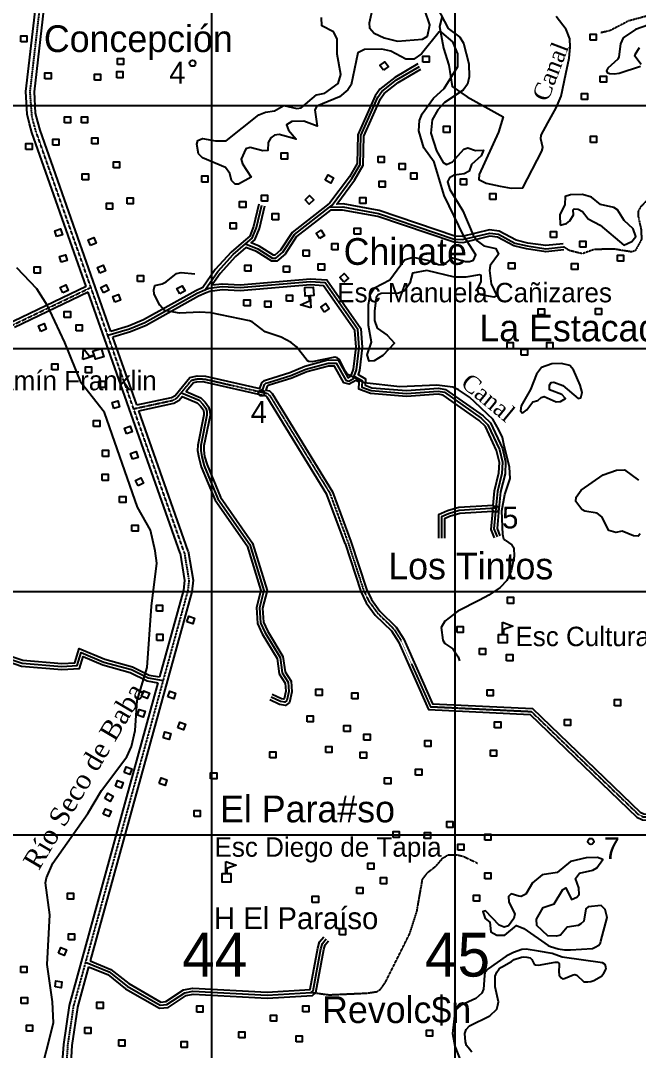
# Model space of a CAD drawing. Extents: x 638173 to 667318, y 9795622 to 9816401.
# Drawn here: x 643213 to 645754, y 9809113 to 9813349 of the extents above; entities that cross this region are included whole.
import ezdxf

# ---------------------------------------------------------------- set-up
doc = ezdxf.new("R2010")
doc.units = 0
doc.header["$MEASUREMENT"] = 0
doc.linetypes.add('DASHED', pattern=[0.75, 0.5, -0.25])
doc.linetypes.add('HIDDEN', pattern=[0.375, 0.25, -0.125])
for name, color, linetype in [('CAMINO2', 7, 'CONTINUOUS'), ('CAMINO4', 7, 'CONTINUOUS'), ('CAMINO5', 7, 'CONTINUOUS'), ('CAMINO6Y7', 7, 'CONTINUOUS'), ('CAUCECANALIZADO', 7, 'CONTINUOUS'), ('CUADRICULAUTM', 7, 'CONTINUOUS'), ('EDIFICACION', 7, 'CONTINUOUS'), ('NOMBRESPOBLADOS', 7, 'CONTINUOUS'), ('NOMBRESPROPIOS', 7, 'CONTINUOUS'), ('PANTANOINUNDACIO', 7, 'CONTINUOUS'), ('PARALELACAMINO', 7, 'CONTINUOUS'), ('PUNTOALTURA', 7, 'CONTINUOUS'), ('RIOINTERMITENTE', 7, 'CONTINUOUS'), ('TEXTOAZUL', 7, 'CONTINUOUS'), ('VALORCUADRICULAR', 7, 'CONTINUOUS')]:
    doc.layers.add(name, color=color, linetype=linetype)
doc.styles.add('cotas', font='SWITZN.TTF')
doc.styles.add('escuelas', font='SWZCONLN.TTF')
doc.styles.add('poblados', font='SWZCONDN.TTF')
doc.styles.add('rios', font='TIMESI_0.TTF')

# ---------------------------------------------------------------- blocks, each defined once
blk = doc.blocks.new('COTA')
at = {"layer": 'PUNTOALTURA', "color": 1, "linetype": 'Continuous'}
blk.add_circle((0, 0), 12.5, dxfattribs=at)
blk = doc.blocks.new('CASA')
at = {"layer": 'EDIFICACION', "color": 4, "linetype": 'Continuous'}
blk.add_lwpolyline([(-12.57, -13.81), (-12.57, 11.18), (12.43, 11.18), (12.43, -13.82), (-12.57, -13.81)], close=True, dxfattribs=at)
blk = doc.blocks.new('ESCUEL')
at = {"layer": 'EDIFICACION', "color": 6, "linetype": 'Continuous'}
blk.add_lwpolyline([(-0.55, 67.48), (41.45, 51.74), (3.45, 37.48), (3.45, 17.27), (18.98, 17.27), (18.98, -17.74), (-16.02, -17.73), (-16.02, 17.27), (-0.55, 17.27), (-0.55, 67.48)], close=True, dxfattribs=at)

msp = doc.modelspace()

# ---------------------------------------------------------------- linework, layer by layer
at = {"layer": 'CAMINO2', "color": 2, "linetype": 'DASHED'}
for points in [[(643252.39, 9813055.73), (643302.7, 9813490.47), (643318.32, 9813586), (643448.59, 9814059.36), (643548.15, 9814320.64), (643602.5, 9814414.58), (643853.23, 9814793.03), (644014.45, 9815078), (644065.07, 9815167.48), (644177.5, 9815366.22)], [(643885.94, 9811162.13), (643572.22, 9812053.24), (643276.45, 9812893.34), (643266.8, 9812927.96), (643260.11, 9812955.01)], [(643885.94, 9811162.13), (643905.43, 9811046.34), (643900.45, 9811003.03), (643798.83, 9810633.78), (643429.97, 9809293.4)], [(643429.97, 9809293.4), (643406.63, 9809134.66), (643403.36, 9809083.98), (643410.01, 9809019.16)]]:
    msp.add_lwpolyline(points, dxfattribs=at)
at = {"layer": 'CAMINO4', "color": 2, "linetype": 'DASHED'}
msp.add_line((643260.11, 9812955.01), (643252.39, 9813055.73), dxfattribs=at)
at = {"layer": 'CAMINO4', "color": 2, "linetype": 'HIDDEN'}
for points in [[(643182.8, 9812097.73), (643502.45, 9812251.42)], [(643678.21, 9811752.17), (643838.36, 9811786.68), (643856.58, 9811796.93), (643874.19, 9811818.28), (643916.63, 9811869.71), (643940.8, 9811875.32), (643971.65, 9811874.17), (644205.85, 9811820.15), (644229.8, 9811814.63), (644237.44, 9811806.91), (644484.4, 9811405.57), (644559.61, 9811201.86)], [(644559.61, 9811201.86), (644623.5, 9811005.52), (644644.99, 9810960.77), (644681.12, 9810911.62), (644748.34, 9810846.04), (644777.66, 9810798.83), (644898.56, 9810526.7), (645313.29, 9810506.8), (645754.26, 9810082.58), (645773.5, 9810073.51), (645823.75, 9810070.88), (645855.05, 9810057.69), (645860.69, 9810042.06), (645870.1, 9809911.8), (645882.78, 9809867.4), (645865.2, 9809821.52), (645836.8, 9809778.09), (645850.52, 9809763.5), (645887.51, 9809750.17), (645916.55, 9809726)]]:
    msp.add_lwpolyline(points, dxfattribs=at)
at = {"layer": 'CAMINO5', "color": 7, "linetype": 'Continuous'}
for points in [[(644482.97, 9812580.99), (644494.24, 9812589.74), (644575.48, 9812699.81), (644609.45, 9812757.47), (644611.99, 9812875.84), (644681.68, 9813033.71), (644698.99, 9813057.45), (644758.83, 9813104.53), (644853.14, 9813159.92)], [(644137.6, 9812430.11), (644165.77, 9812454.51), (644183.36, 9812497.57), (644205.61, 9812590.17)], [(644137.6, 9812430.11), (644188.63, 9812409.99), (644249.72, 9812371.73), (644262.83, 9812371.33), (644291.45, 9812396.57), (644338.85, 9812469.15), (644482.97, 9812580.99)], [(644482.97, 9812580.99), (644538.49, 9812582.1), (644685.2, 9812554.93), (644996.79, 9812449.2), (645030.79, 9812447.75), (645142.47, 9812474.98), (645177.75, 9812470.54), (645245.97, 9812433.73), (645296.31, 9812421.66), (645372.79, 9812410.57), (645445.93, 9812418.65)], [(643971.44, 9812240.38), (644023.6, 9812316.93), (644087.81, 9812386.98), (644137.6, 9812430.11)], [(644585.32, 9811886.8), (644594.45, 9811912.01), (644605.26, 9812004.77), (644600.42, 9812078.35), (644465.97, 9812270.13), (644405.82, 9812273.94), (644116.32, 9812249.93), (644041.84, 9812254.16), (643987.83, 9812247.33), (643971.44, 9812240.38)], [(643971.44, 9812240.38), (643938.86, 9812226.57), (643723.53, 9812106.12), (643660.84, 9812079.71), (643572.22, 9812053.24)], [(644205.85, 9811820.15), (644216.09, 9811851.95), (644222.11, 9811857.04), (644231.96, 9811860.75), (644324.27, 9811889.08), (644385.56, 9811915.37), (644477.88, 9811940.2), (644511.05, 9811939.3), (644550.48, 9811869.33), (644562.89, 9811866.13), (644581.82, 9811877.15), (644585.32, 9811886.8)], [(644585.32, 9811886.8), (644618.01, 9811868.2), (644616.44, 9811841.14), (644655.26, 9811826.59), (644799.95, 9811814.59), (644930.49, 9811824.4), (644956.11, 9811820.14), (645107.33, 9811713.79), (645135.21, 9811686.56), (645182.48, 9811584.36), (645195.18, 9811532.56), (645192.81, 9811486.34), (645174.23, 9811411.91), (645167.79, 9811342.78)], [(643874.19, 9811818.28), (643946.91, 9811787.01), (643962.62, 9811771.53), (643974.8, 9811755.05), (643979.13, 9811740.27), (643979.6, 9811725.45), (643954.92, 9811601.25), (643953.77, 9811581.04), (643957.8, 9811553.73), (643968.15, 9811517.5), (644024.57, 9811382.18), (644155.99, 9811193.95), (644213.92, 9811004.44), (644195.29, 9810933.03), (644200.1, 9810871.88), (644217.17, 9810832.49), (644279.98, 9810729.14), (644288.59, 9810666.23), (644313.57, 9810627.19), (644316.34, 9810588.87), (644307.99, 9810551.5), (644299.24, 9810544.61), (644281.68, 9810547.35), (644242.93, 9810565.77)], [(645167.79, 9811342.78), (645017.12, 9811333.35), (644972.77, 9811320.36), (644943.67, 9811307.39), (644944.52, 9811219.65)], [(645167.79, 9811342.78), (645159.86, 9811257.74), (645172.26, 9811224.93)], [(642949.18, 9810761.43), (643161.46, 9810725.31), (643219.81, 9810705.34), (643383.17, 9810691.67), (643445.44, 9810695.6), (643462.37, 9810749.65), (643555.23, 9810710.37), (643668.61, 9810679.44), (643737.42, 9810644.73), (643798.83, 9810633.78)], [(643479.99, 9809475.15), (643577.79, 9809435.25), (643651.42, 9809376.91), (643786.55, 9809298.82), (643815.19, 9809301.34), (643888.58, 9809349.68), (643922.1, 9809356.63), (644226.97, 9809339.75), (644408.24, 9809351.17), (644408.51, 9809351.39), (644415.72, 9809357.35), (644448.01, 9809530.99), (644454.18, 9809552.86), (644469.55, 9809571.9)]]:
    msp.add_lwpolyline(points, dxfattribs=at)
at = {"layer": 'CAMINO6Y7', "color": 2, "linetype": 'HIDDEN'}
for points in [[(646124.07, 9813515.95), (646101.31, 9813507.1), (646061.16, 9813478.02), (645980.84, 9813395.71), (645942.49, 9813369.35), (645907.32, 9813364.81), (645831.95, 9813372.69), (645791.01, 9813368.05), (645713.88, 9813347.58), (645636.2, 9813306.99), (645599.58, 9813298.95)], [(646574.69, 9813237.43), (646497.11, 9813141.8), (646325.45, 9813014.42), (646179.66, 9812941.43), (646103.52, 9812928.56), (646041.83, 9812898.44), (645985.59, 9812832.02), (645979.76, 9812808.68), (645912.46, 9812698.73), (645872.65, 9812661.12), (645793.56, 9812614.39), (645762.03, 9812581.66), (645752.38, 9812563.2), (645752.72, 9812543.79), (645764.95, 9812488.46), (645766.39, 9812449.05), (645740.61, 9812401.8), (645724.25, 9812397.4), (645652.24, 9812409.04), (645571.78, 9812407.25), (645522.81, 9812389.68), (645467.98, 9812403.48), (645445.93, 9812418.65)], [(644408.51, 9809351.39), (644481.78, 9809341.45), (644639.69, 9809348.54), (644678.95, 9809354.69), (644693.83, 9809365.02), (644712.98, 9809392.06), (644814.37, 9809595.27), (644842.89, 9809684.77), (644866.06, 9809817.14), (644886.58, 9809843.87), (644920.7, 9809870.69), (644949.98, 9809904.38), (644970.75, 9809916.54), (645005.78, 9809917.82), (645034.87, 9809910.61), (645092.27, 9809882.95)]]:
    msp.add_lwpolyline(points, dxfattribs=at)
at = {"layer": 'CAUCECANALIZADO', "color": 132, "linetype": 'Continuous'}
for points in [[(644946.04, 9813361.68), (644936.2, 9813324.59), (644952.64, 9813235.99), (644974.43, 9813165.86), (644987.49, 9813077.12), (645049.39, 9813035.64), (645197.96, 9812952.48), (645178.42, 9812890.54), (645099.4, 9812715.4), (645097.45, 9812694.72), (645127.94, 9812679.46), (645185.22, 9812667.24), (645231.18, 9812660.03), (645278.5, 9812660.38), (645357.09, 9812812.33), (645360.73, 9812827.48), (645351.94, 9812863.09), (645354.32, 9812877.38), (645381.59, 9812928.94), (645415.64, 9812990.66), (645435.87, 9813038.37), (645454.82, 9813129.69), (645468.36, 9813195), (645472.75, 9813239.91), (645472.13, 9813273.22), (645456.81, 9813312.76), (645415.26, 9813366.05)], [(645205.92, 9811211.04), (645200.66, 9811215.73), (645196.12, 9811234.67), (645191.67, 9811332.36), (645203.99, 9811399.12), (645226.57, 9811465.75), (645223.04, 9811512.47), (645199.91, 9811607.14), (645194.43, 9811633.63), (645180.18, 9811665.67), (645155.48, 9811709.61), (645134.98, 9811728.05), (645104.51, 9811756.77), (645058.88, 9811800.21), (645013.7, 9811829.43), (644990.22, 9811841.14), (644924.37, 9811848.97), (644772.42, 9811842.64), (644625.6, 9811858.71), (644560.93, 9811891.26), (644555.04, 9811897), (644549.16, 9811905.97), (644524.41, 9811954.19), (644515.56, 9811961.61), (644505.75, 9811964.14), (644412.2, 9811945.45), (644398.58, 9811946.43), (644391.66, 9811950.22), (644347.41, 9812007.11), (644325.18, 9812024.91), (644284.05, 9812046.87), (644219.3, 9812068.94), (644165.59, 9812110.08), (644154.24, 9812114.18), (643995.13, 9812147.18), (643949.78, 9812149.86), (643867.3, 9812144.79), (643805.34, 9812156.26), (643786.33, 9812177.9), (643763.11, 9812223.57), (643760.58, 9812240.99), (643765.55, 9812259.75), (643795.18, 9812265.85), (643811.74, 9812274.5), (643853.78, 9812308.63), (643873.38, 9812311.99), (643929.25, 9812307.33)], [(645205.92, 9811211.04), (645233.38, 9811192.35), (645240.94, 9811180.39), (645242.73, 9811144.13), (645230.44, 9811085.5), (645212.29, 9811045), (645184.69, 9811016.83), (645138.52, 9810985.94), (645100.95, 9810964.41), (645010.72, 9810920), (644957.79, 9810878.06), (644943.19, 9810852.01), (644948.99, 9810800.14), (644957.72, 9810786.96), (644990.91, 9810764.29), (645012.81, 9810732.14), (645018.21, 9810715.69)]]:
    msp.add_lwpolyline(points, dxfattribs=at)
at = {"layer": 'CUADRICULAUTM', "color": 2, "linetype": 'Continuous'}
for points in [[(644000, 9796939.37), (644000, 9797000), (644000, 9798000), (644000, 9799000), (644000, 9800000), (644000, 9801000), (644000, 9802000), (644000, 9803000), (644000, 9804000), (644000, 9805000), (644000, 9806000), (644000, 9807000), (644000, 9808000), (644000, 9809000), (644000, 9810000), (644000, 9811000), (644000, 9812000), (644000, 9813000), (644000, 9814000), (644000, 9815366.34)], [(645000, 9796938.6), (645000, 9797000), (645000, 9798000), (645000, 9799000), (645000, 9800000), (645000, 9801000), (645000, 9802000), (645000, 9803000), (645000, 9804000), (645000, 9805000), (645000, 9806000), (645000, 9807000), (645000, 9808000), (645000, 9809000), (645000, 9810000), (645000, 9811000), (645000, 9812000), (645000, 9813000), (645000, 9814000), (645000, 9815365.63)], [(638801.74, 9813000), (639000, 9813000), (640000, 9813000), (641000, 9813000), (642000, 9813000), (643000, 9813000), (644000, 9813000), (645000, 9813000), (646000, 9813000), (647000, 9813000), (648000, 9813000), (649000, 9813000), (650000, 9813000), (651000, 9813000), (652000, 9813000), (653000, 9813000), (654000, 9813000), (655000, 9813000), (656000, 9813000)], [(638801.07, 9812000), (639000, 9812000), (640000, 9812000), (641000, 9812000), (642000, 9812000), (643000, 9812000), (644000, 9812000), (645000, 9812000), (646000, 9812000), (647000, 9812000), (648000, 9812000), (649000, 9812000), (650000, 9812000), (651000, 9812000), (652000, 9812000), (653000, 9812000), (654000, 9812000), (655000, 9812000), (656000, 9812000)], [(638800.4, 9811000), (639000, 9811000), (640000, 9811000), (641000, 9811000), (642000, 9811000), (643000, 9811000), (644000, 9811000), (645000, 9811000), (646000, 9811000), (647000, 9811000), (648000, 9811000), (649000, 9811000), (650000, 9811000), (651000, 9811000), (652000, 9811000), (653000, 9811000), (654000, 9811000), (655000, 9811000), (656000, 9811000)], [(638799.73, 9810000), (639000, 9810000), (640000, 9810000), (641000, 9810000), (642000, 9810000), (643000, 9810000), (644000, 9810000), (645000, 9810000), (646000, 9810000), (647000, 9810000), (648000, 9810000), (649000, 9810000), (650000, 9810000), (651000, 9810000), (652000, 9810000), (653000, 9810000), (654000, 9810000), (655000, 9810000), (656000, 9810000)]]:
    msp.add_lwpolyline(points, dxfattribs=at)
at = {"layer": 'PANTANOINUNDACIO', "color": 2, "linetype": 'Continuous'}
for points in [[(644848.76, 9813553.84), (644971.9, 9813315.75), (645019.6, 9813280.46), (645034.89, 9813256.17), (645056.31, 9813170.59), (645058.19, 9813117.12), (645051.36, 9813087.9), (645033.78, 9813063.22), (644956.66, 9813011.46), (644929.21, 9812981.29), (644905.34, 9812940.32), (644899.94, 9812886.08), (644923.4, 9812812.45), (644950.91, 9812765.29), (644964.26, 9812757.34), (644989.68, 9812767.39), (645035.2, 9812820.65), (645052.76, 9812825.84), (645083.93, 9812814.72), (645116.09, 9812816), (645107.82, 9812792.19), (645067.44, 9812756.65), (645057.23, 9812729.01), (645037.27, 9812719.12), (644996.25, 9812713.49), (644977.39, 9812702.54), (644968.28, 9812685.76), (644978.75, 9812654.4), (645031.25, 9812566.37), (645074.03, 9812466.28), (645090.08, 9812442.94), (645118.07, 9812422.36), (645167.19, 9812411.22), (645178.52, 9812387.64), (645144.34, 9812341.46), (645141.48, 9812320.76), (645148.6, 9812265.35), (645172.13, 9812216.37), (645161.23, 9812210.65), (645106.19, 9812220.63), (645094.68, 9812230.19), (645093.79, 9812246.2), (645107.56, 9812275.64), (645107.03, 9812299.84), (645100.13, 9812303.13), (645043.61, 9812293.01), (644997.69, 9812293.02), (644883.61, 9812320.57), (644825.42, 9812309.28), (644813.92, 9812269.17), (644791.52, 9812237.48), (644767.71, 9812227.06), (644696.2, 9812226.18), (644683.45, 9812220.69), (644675.03, 9812209.6), (644669.04, 9812153.24), (644669.19, 9812115.56), (644679.83, 9812083.1), (644720.63, 9812054.18), (644751.17, 9812022.14), (644703.28, 9811971.11), (644666.67, 9811948.82), (644646.37, 9811947.64), (644637.74, 9811974.59), (644656.21, 9812026.4), (644643.55, 9812094.26), (644643.29, 9812181.04), (644651.95, 9812224.3), (644668.63, 9812250.1), (644731.63, 9812282.73), (644791.24, 9812364.77), (644826.51, 9812375.95), (644885.93, 9812362.77), (644931.44, 9812345.22), (644953.31, 9812344.06), (644989.52, 9812373.16), (645043.01, 9812357.65), (645059.51, 9812358.31), (645074.99, 9812363.41), (645084.54, 9812385.92), (645036.04, 9812461.63), (644955.03, 9812629.48), (644914.06, 9812766.03), (644871.28, 9812826.05), (644851.47, 9812896.08), (644853.23, 9812938.26), (644865.06, 9812965.29), (644911.81, 9813029.36), (644955.25, 9813069.94)], [(644664.29, 9813417.71), (644646.07, 9813337.87), (644648.6, 9813319.22), (644667.31, 9813297.04), (644708.9, 9813277.55), (644763.05, 9813263.85), (644866.45, 9813271.84), (644886.46, 9813284.87), (644896.61, 9813331.01), (644875.6, 9813392.32)], [(644955.25, 9813069.94), (645010.77, 9813159.44), (645011.45, 9813211.9), (644990.34, 9813261.71), (644945.2, 9813299.26), (644933.77, 9813302.49), (644862.01, 9813211.85), (644830.3, 9813189.87), (644798.02, 9813190), (644735.27, 9813223.64), (644698.2, 9813231.39), (644626.86, 9813230.64), (644599.85, 9813215.97), (644572.09, 9813084.12), (644558.86, 9813064.29), (644524.33, 9813034.58), (644431.25, 9812996.51), (644423.71, 9812981.95), (644433.38, 9812915.08), (644377.31, 9812935.53), (644329.02, 9812933.24), (644306.63, 9812919.62), (644314.48, 9812898.54), (644346.63, 9812861.34), (644276.52, 9812880.86), (644256.86, 9812877.5), (644241.66, 9812867.06), (644230.75, 9812847.63), (644229.54, 9812814.75), (644208.93, 9812813.69), (644157.57, 9812826.95), (644139.79, 9812821.01), (644120.33, 9812778.81), (644125.56, 9812760.02), (644161.77, 9812704.48), (644109.09, 9812676.69), (644095.68, 9812675.35), (644080.95, 9812691.73), (644073.49, 9812719.96), (644055.91, 9812744.65), (643961.03, 9812784.14), (643945.24, 9812800.79), (643937.95, 9812840.45), (643942.33, 9812855.39), (643961.24, 9812863.76), (644014.16, 9812854.68), (644058.29, 9812854.9), (644192.97, 9812961.32), (644220.01, 9812972.42), (644257.18, 9812977.34), (644295.93, 9812999.91), (644348.66, 9812987.87), (644366.46, 9812990.18), (644429.82, 9813043.17), (644464.43, 9813050.69), (644519.07, 9813089.63), (644530.38, 9813126.66), (644514.43, 9813210.67), (644514.7, 9813273.26), (644500.34, 9813302.13), (644451.36, 9813327.84), (644450.4, 9813361.36)], [(645823.68, 9813341.25), (645741.7, 9813312.78), (645691.46, 9813277.89), (645680.1, 9813252.91), (645673.37, 9813199.26), (645669.62, 9813190.34), (645627.6, 9813152.51), (645621.97, 9813142.65), (645624.67, 9813134.98), (645634.51, 9813130.6)], [(645764.57, 9813167.63), (645739.52, 9813202.53), (645740.9, 9813209.32), (645757.9, 9813238)], [(645634.51, 9813130.6), (645654.22, 9813130.43), (645675.18, 9813132.54), (645762.28, 9813162.01)], [(645432.53, 9812507.79), (645458.65, 9812514.3), (645472.35, 9812525.48), (645486.4, 9812549.28), (645485.15, 9812569.88), (645489.42, 9812575.16), (645505.83, 9812573.78), (645523.5, 9812563.73), (645546.9, 9812533.36), (645596.61, 9812507.68), (645694.16, 9812424.52), (645727.02, 9812440.58), (645743.69, 9812460.43), (645732.7, 9812492.51), (645695.08, 9812526.29), (645667.18, 9812570.91), (645652.88, 9812579.75), (645597.74, 9812592), (645560.76, 9812622.19), (645523.63, 9812633.07), (645473.92, 9812632.5), (645452.21, 9812625.12), (645451.25, 9812592.14), (645430.77, 9812549.28), (645432.53, 9812507.79)], [(645277.24, 9811733.39), (645295.61, 9811747.52), (645320.28, 9811781.08), (645340.23, 9811786.3), (645353.38, 9811798.81), (645365.6, 9811802.19), (645415.51, 9811780.76), (645432.86, 9811781.94), (645454.6, 9811794.92), (645439.41, 9811810.29), (645387.95, 9811830.62), (645387.77, 9811848.99), (645394.73, 9811859.54), (645406.58, 9811861.54), (645443.36, 9811847.15), (645506.15, 9811793.77), (645517.66, 9811796.69), (645522.43, 9811818.89), (645513.99, 9811848.73), (645487.44, 9811911.73), (645471.38, 9811930.76), (645437.89, 9811938.09), (645397.93, 9811936.69), (645355.41, 9811922.21), (645334.6, 9811893.78), (645309.54, 9811831.43), (645271.39, 9811764.69), (645269.19, 9811744.19), (645277.24, 9811733.39)], [(645761.35, 9811237.53), (645752.19, 9811228.13), (645734.07, 9811229.44), (645686.72, 9811248.45), (645660.37, 9811243.16), (645632.57, 9811251.21), (645602.68, 9811307.32), (645584.47, 9811323.01), (645533.46, 9811330.57), (645521.38, 9811337.47), (645497.11, 9811371.11), (645497.31, 9811387.83), (645517.98, 9811416.75), (645609.38, 9811480.14), (645663.2, 9811499.37), (645697.13, 9811500.91), (645754.6, 9811457.88)], [(645261.41, 9809747.54), (645230.12, 9809756.28), (645219.65, 9809745.76), (645220.35, 9809722.76), (645245.71, 9809674), (645241.87, 9809655.68), (645220.19, 9809625.32), (645202.13, 9809620.27), (645180.8, 9809627.95), (645124.42, 9809687.23), (645114.62, 9809684.04), (645123.7, 9809655.02), (645143.01, 9809640.71), (645146.77, 9809600.82), (645171.15, 9809586.51), (645205.09, 9809586.96), (645252.72, 9809626.69), (645282.03, 9809613.95), (645382.26, 9809544.66), (645391.93, 9809539.63), (645423.61, 9809531.15), (645449.77, 9809526.73), (645474.5, 9809526.37), (645564.84, 9809532.39), (645575.98, 9809537.79), (645590.35, 9809546.27), (645598.45, 9809554.74), (645599.86, 9809562.34), (645625.37, 9809659.34), (645616.78, 9809692.85), (645601.1, 9809708.99), (645547.55, 9809703.6), (645537.88, 9809694.5), (645529.74, 9809644.46), (645517.46, 9809632.94), (645505.72, 9809625.92), (645461.43, 9809619.29), (645433.62, 9809586.34), (645417.47, 9809582.49), (645380.72, 9809583.51), (645336.33, 9809626.29), (645335.04, 9809652.72), (645362.77, 9809700.55), (645407.8, 9809715.05), (645442.41, 9809774.07), (645455.6, 9809781.21), (645479.25, 9809733.28), (645501.07, 9809743.03), (645510.82, 9809754.04), (645508.24, 9809782.07), (645495, 9809820.01), (645510.89, 9809842.32), (645566.26, 9809854.33), (645583.03, 9809863.97), (645607.58, 9809897.92), (645585.49, 9809906.02), (645539.37, 9809905.34), (645474.69, 9809889.33), (645419.81, 9809844.42), (645358.57, 9809835.58), (645318.08, 9809802.49), (645290.82, 9809755.55), (645272.16, 9809745.94), (645261.41, 9809747.54)], [(645621.3, 9809453.02), (645616.71, 9809465.77), (645605.82, 9809473.29), (645440.67, 9809496.76), (645398.56, 9809511.99), (645342.93, 9809520.83), (645292.08, 9809529.31), (645274.36, 9809527.53), (645240.5, 9809515.31), (645209.73, 9809500.05), (645135.7, 9809447.68), (645121.87, 9809432.75), (645120.46, 9809420.54), (645116.67, 9809364.4), (645110.23, 9809348.73), (645084.95, 9809325.63), (645022.54, 9809297.85), (645000.66, 9809277.84), (644988.87, 9809181.68), (644999.4, 9809130.03), (645024.1, 9809067.37)], [(645068.65, 9809105.86), (645058.51, 9809117.91), (645046.72, 9809133.39), (645042.28, 9809147.71), (645039.69, 9809181.66), (645044.92, 9809198.63), (645058.92, 9809213.58), (645143.06, 9809254.47), (645171.39, 9809281.91), (645175.66, 9809298.96), (645177.94, 9809312.29), (645164.64, 9809373.65), (645165.05, 9809417.68), (645171.61, 9809433.85), (645181.18, 9809447.86), (645190.99, 9809455.53), (645231.25, 9809478.99), (645243.29, 9809486.01), (645272.51, 9809496.38), (645282.5, 9809497.62), (645295.4, 9809496.14), (645308.29, 9809493.19), (645315.66, 9809487.3), (645325.61, 9809467.76), (645330.96, 9809464.17), (645342.93, 9809463.34), (645412.03, 9809475.94), (645421.4, 9809475.13), (645427.67, 9809469.97), (645428.43, 9809464.38), (645427.17, 9809437.13), (645427.3, 9809421.69), (645434.49, 9809412.3), (645444.25, 9809407.69), (645452.42, 9809410.13), (645485.54, 9809423.45), (645492.51, 9809424.27), (645500.27, 9809421.7), (645529.53, 9809394.92), (645545.4, 9809394.42), (645557.56, 9809396.26), (645570.16, 9809400.75), (645602.14, 9809418), (645611.65, 9809429.9), (645619.57, 9809445.45), (645621.3, 9809453.02)]]:
    msp.add_lwpolyline(points, dxfattribs=at)
at = {"layer": 'PARALELACAMINO', "color": 7, "linetype": 'Continuous'}
for p, q in [((643482.4, 9812255.66), (643151.29, 9812096.46)), ((643868.93, 9811157.74), (643490.75, 9812231.92)), ((643691.27, 9811767.77), (643593.16, 9812046.45)), ((643902.95, 9811166.52), (643699.64, 9811744)), ((643778.2, 9810624.76), (643412.82, 9809297)), ((643492.96, 9809456.36), (643447.41, 9809290.82))]:
    msp.add_line(p, q, dxfattribs=at)
for points in [[(643234.95, 9813057.26), (643285.36, 9813492.89), (643301.2, 9813589.74), (643431.94, 9814064.81), (643532.3, 9814328.19), (643587.62, 9814423.8), (643838.31, 9814802.19), (643987.58, 9815065.32)], [(643270.05, 9813056.17), (643320.04, 9813488.05), (643335.44, 9813582.26), (643465.24, 9814053.91), (643563.95, 9814312.96)], [(644846.81, 9813170.7), (644751.77, 9813114.88), (644689.91, 9813066.21), (644670.79, 9813039.99), (644599.55, 9812878.6), (644597.02, 9812761), (644565.04, 9812706.71), (644485.21, 9812598.55), (644475.3, 9812590.86), (644329.53, 9812477.74), (644281.91, 9812404.82), (644258.27, 9812383.97), (644253.49, 9812384.12), (644194.29, 9812421.2), (644161.38, 9812434.17), (644176.21, 9812447.02), (644195.29, 9812493.72), (644217.76, 9812587.25)], [(645444.56, 9812431.07), (645373, 9812423.17), (645298.67, 9812433.95), (645250.47, 9812445.51), (645181.63, 9812482.65), (645141.75, 9812487.67), (645029.55, 9812460.31), (644999.11, 9812461.61), (644688.36, 9812567.06), (644539.51, 9812594.62), (644512.98, 9812594.09), (644585.92, 9812692.91), (644621.88, 9812753.94), (644624.43, 9812873.08), (644692.57, 9813027.43), (644708.07, 9813048.69), (644765.89, 9813094.18), (644859.47, 9813149.14)], [(643482.4, 9812255.66), (643259.75, 9812888.08), (643249.87, 9812923.51), (643239.98, 9812963.49), (643234.95, 9813057.26)], [(643584.85, 9812070.06), (643293.15, 9812898.6), (643283.73, 9812932.41), (643274.76, 9812968.67), (643270.05, 9813056.17)], [(644193.46, 9812593.09), (644171.43, 9812501.42), (644155.33, 9812462), (644129.42, 9812439.56), (644079.08, 9812395.96), (644013.78, 9812324.71), (643963.18, 9812250.46), (643933.35, 9812237.81), (643718.04, 9812117.37), (643656.61, 9812091.49), (643584.85, 9812070.06)], [(645447.3, 9812406.23), (645372.58, 9812397.97), (645293.95, 9812409.37), (645241.47, 9812421.95), (645173.87, 9812458.43), (645143.19, 9812462.29), (645032.03, 9812435.19), (644994.47, 9812436.79), (644682.04, 9812542.8), (644537.47, 9812569.58), (644487.36, 9812568.57), (644348.17, 9812460.56), (644300.99, 9812388.32), (644267.39, 9812358.69), (644245.95, 9812359.34), (644182.97, 9812398.78), (644140.06, 9812415.7), (644096.54, 9812378), (644033.42, 9812309.15), (644001.02, 9812261.59), (644041.41, 9812266.7), (644116.16, 9812262.46), (644405.7, 9812286.47), (644472.76, 9812282.23), (644612.66, 9812082.66), (644617.81, 9812004.45), (644606.7, 9811909.12), (644600.66, 9811892.45), (644630.94, 9811875.23), (644629.45, 9811849.61), (644658.02, 9811838.9), (644800, 9811827.13), (644931.05, 9811836.98), (644960.97, 9811832), (645115.34, 9811723.44), (645145.59, 9811693.9), (645194.33, 9811588.51), (645207.76, 9811533.75), (645205.23, 9811484.49), (645186.59, 9811409.8), (645180.24, 9811341.62), (645172.57, 9811259.46), (645183.95, 9811229.35)], [(643691.27, 9811767.77), (643833.88, 9811798.5), (643848.42, 9811806.68), (643909.68, 9811880.93), (643939.6, 9811887.87), (643973.3, 9811886.62), (644197.47, 9811834.92), (644205.29, 9811859.19), (644215.69, 9811867.98), (644227.92, 9811872.59), (644319.96, 9811900.83), (644381.45, 9811927.21), (644476.4, 9811952.74), (644518.46, 9811951.6), (644558.76, 9811880.1), (644561.04, 9811879.52), (644571.61, 9811885.67), (644573.57, 9811891.06), (644582.2, 9811914.9), (644592.71, 9812005.09), (644588.18, 9812074.04), (644459.18, 9812258.03), (644405.94, 9812261.41), (644116.48, 9812237.4), (644042.27, 9812241.62), (643991.12, 9812235.15), (643976.32, 9812228.87), (643944.37, 9812215.33), (643729.02, 9812094.87), (643665.07, 9812067.93), (643593.16, 9812046.45)], [(643490.75, 9812231.92), (643188.29, 9812086.49)], [(645156.33, 9811354.59), (645161.87, 9811414.02), (645180.39, 9811488.19), (645182.6, 9811531.37), (645170.63, 9811580.21), (645124.83, 9811679.22), (645099.32, 9811704.14), (644951.25, 9811808.28), (644929.93, 9811811.82), (644799.9, 9811802.05), (644652.5, 9811814.28), (644603.43, 9811832.67), (644605.08, 9811861.17), (644592, 9811868.62), (644564.74, 9811852.74), (644542.2, 9811858.56), (644503.64, 9811927), (644479.36, 9811927.66), (644389.67, 9811903.53), (644328.58, 9811877.33), (644236, 9811848.91), (644228.53, 9811846.1), (644226.89, 9811844.71), (644221.92, 9811829.28), (644236.14, 9811826), (644247.33, 9811814.68), (644495.7, 9811411.06), (644571.43, 9811205.95)], [(644547.8, 9811197.75), (644473.1, 9811400.08), (644227.55, 9811799.14), (644223.46, 9811803.26), (643970, 9811861.72), (643942, 9811862.77), (643923.58, 9811858.49), (643894.44, 9811823.18), (643954.01, 9811797.56), (643972.09, 9811779.75), (643986.17, 9811760.69), (643991.57, 9811742.26), (643992.14, 9811724.42), (643967.35, 9811599.67), (643966.32, 9811581.6), (643970.05, 9811556.37), (643979.97, 9811521.64), (644035.59, 9811388.23), (644167.37, 9811199.49), (644226.91, 9811004.71), (644207.92, 9810931.91), (644212.4, 9810874.94), (644228.3, 9810838.25), (644292.01, 9810733.41), (644300.6, 9810670.65), (644325.81, 9810631.26), (644328.94, 9810587.94), (644319.22, 9810544.43), (644302.69, 9810531.42), (644277.96, 9810535.28), (644237.56, 9810554.48)], [(643699.64, 9811744), (643842.84, 9811774.86), (643864.74, 9811787.18), (643877.87, 9811803.09), (643939.81, 9811776.46), (643953.15, 9811763.31), (643963.43, 9811749.41), (643966.69, 9811738.28), (643967.06, 9811726.48), (643942.49, 9811602.83), (643941.22, 9811580.48), (643945.55, 9811551.09), (643956.33, 9811513.36), (644013.55, 9811376.13), (644144.61, 9811188.41), (644200.93, 9811004.17), (644182.66, 9810934.15), (644187.8, 9810868.82), (644206.04, 9810826.73), (644267.95, 9810724.87), (644276.58, 9810661.81), (644301.33, 9810623.12), (644303.74, 9810589.8), (644296.76, 9810558.57), (644295.79, 9810557.8), (644285.4, 9810559.42), (644248.3, 9810577.06)], [(645156.33, 9811354.59), (645014.95, 9811345.74), (644968.45, 9811332.12), (644931.09, 9811315.47), (644932.02, 9811219.53)], [(645153.98, 9811329.39), (645019.29, 9811320.96), (644977.09, 9811308.6), (644956.25, 9811299.31), (644957.02, 9811219.77)], [(645153.98, 9811329.39), (645147.15, 9811256.02), (645160.57, 9811220.51)], [(644547.71, 9811197.99), (644547.79, 9811197.77), (644547.87, 9811197.53)], [(644547.71, 9811197.99), (644547.79, 9811197.77), (644547.87, 9811197.53)], [(644547.8, 9811197.75), (644611.87, 9811000.86), (644634.23, 9810954.31), (644671.66, 9810903.39), (644738.52, 9810838.15), (644766.59, 9810792.97), (644890.26, 9810514.58), (645308, 9810494.54), (645747.07, 9810072.15), (645770.39, 9810061.16), (645820.91, 9810058.51), (645845.15, 9810048.3), (645848.35, 9810039.44), (645857.73, 9809909.61), (645869.62, 9809867.98), (645854.01, 9809827.24), (645820.95, 9809776.7), (645843.47, 9809752.76), (645881.2, 9809739.16), (645908.55, 9809716.39)], [(644571.43, 9811205.95), (644635.13, 9811010.18), (644655.75, 9810967.23), (644690.58, 9810919.85), (644758.16, 9810853.93), (644788.73, 9810804.69), (644906.86, 9810538.82), (645318.58, 9810519.06), (645761.45, 9810093.01), (645776.61, 9810085.86), (645826.59, 9810083.25), (645864.95, 9810067.08), (645873.03, 9810044.68), (645882.47, 9809913.99), (645895.94, 9809866.82), (645876.39, 9809815.8), (645852.65, 9809779.48), (645857.57, 9809774.24), (645893.82, 9809761.18), (645924.55, 9809735.61)], [(643902.95, 9811166.52), (643923.1, 9811046.8), (643917.68, 9810999.69), (643499.64, 9809480.63)], [(643868.93, 9811157.74), (643887.76, 9811045.88), (643883.22, 9811006.37), (643784.87, 9810648.97)], [(642951.28, 9810773.75), (643164.55, 9810737.46), (643222.39, 9810717.67), (643383.3, 9810704.2), (643436.08, 9810707.53), (643454.56, 9810766.53), (643559.33, 9810722.21), (643673.12, 9810691.17), (643741.42, 9810656.71), (643784.87, 9810648.97)], [(642947.08, 9810749.11), (643158.37, 9810713.16), (643217.23, 9810693.01), (643383.04, 9810679.14), (643454.8, 9810683.67), (643470.18, 9810732.77), (643551.13, 9810698.53), (643664.1, 9810667.71), (643733.42, 9810632.75), (643778.2, 9810624.76)], [(643499.64, 9809480.63), (643584.16, 9809446.15), (643658.47, 9809387.28), (643789.39, 9809311.62), (643810.95, 9809313.52), (643883.7, 9809361.43), (643921.16, 9809369.2), (644226.92, 9809352.27), (644403.41, 9809363.39), (644404.26, 9809364.1), (644435.82, 9809533.84), (644442.84, 9809558.72), (644459.82, 9809579.75)], [(643492.96, 9809456.36), (643571.42, 9809424.35), (643644.37, 9809366.54), (643783.71, 9809286.02), (643819.43, 9809289.16), (643893.46, 9809337.93), (643923.04, 9809344.06), (644227.02, 9809327.23), (644413.07, 9809338.95), (644427.18, 9809350.6), (644460.2, 9809528.14), (644465.52, 9809547), (644479.28, 9809564.05)], [(643412.82, 9809297), (643389.21, 9809136.5), (643385.8, 9809083.65), (643391.37, 9809029.31)], [(643446.97, 9809288.74), (643424.05, 9809132.82), (643420.92, 9809084.31), (643428.13, 9809014)], [(643447.41, 9809290.82), (643447.13, 9809289.8), (643446.97, 9809288.74)], [(643447.41, 9809290.82), (643447.13, 9809289.8), (643446.97, 9809288.74)]]:
    msp.add_lwpolyline(points, dxfattribs=at)
at = {"layer": 'RIOINTERMITENTE', "color": 132, "linetype": 'Continuous'}
msp.add_lwpolyline([(643289.23, 9808993.18), (643347.96, 9809225.77), (643344.54, 9809312.73), (643322.7, 9809465.38), (643333.53, 9809670.17), (643315.92, 9809802.25), (643319.15, 9809822.71), (643345.21, 9809883.15), (643489.31, 9810087.73), (643545.81, 9810181.22), (643650.24, 9810320.86), (643669.24, 9810362.96), (643683.7, 9810428.65), (643692.98, 9810552.12), (643733.28, 9810688.3), (643751.68, 9810939.79), (643773.7, 9811116.98), (643767.06, 9811168.31), (643747.91, 9811252.48), (643694.3, 9811346.79), (643558.84, 9811736.6), (643461.82, 9811859.12), (643395.23, 9812024.53), (643333.48, 9812155.94), (643333.35, 9812156.22), (643322.69, 9812178.9), (643280.09, 9812245.36), (643197.3, 9812331.62)], dxfattribs=at)

# ---------------------------------------------------------------- block references
at = {"layer": 'EDIFICACION', "color": 4, "linetype": 'Continuous'}
for p in [(643226.09, 9813275.2), (645568.28, 9813282.5), (643624.19, 9813181.81), (644880.43, 9813191.17), (643325.95, 9813123.05), (643620.83, 9813127.85), (643529.76, 9813117.82), (645609.47, 9813109.51), (645531.8, 9813037.93), (643406.15, 9812941.46), (643475.64, 9812942.44), (644965.19, 9812902.93), (643247.71, 9812832.53), (643358.23, 9812849.85), (643518.77, 9812855.09), (645569.55, 9812861.85), (644297.86, 9812793.24), (643607.4, 9812756.45), (644695.88, 9812778.8), (644782.43, 9812750.09), (643479.32, 9812708.02), (643970.36, 9812698.5), (644830.08, 9812711.01), (644700.05, 9812677.77), (645034.91, 9812686.5), (644216.62, 9812619.73), (645155.7, 9812626.33), (643578.68, 9812587.19), (643663.88, 9812608.71), (644126.43, 9812593.28), (644620.18, 9812609.67), (644260.81, 9812543.72), (644087.57, 9812506.09), (644597.85, 9812484.43), (645404.15, 9812470.77), (644505.19, 9812420.13), (645525.55, 9812430.85), (644387.6, 9812393.77), (645679.86, 9812373.3), (643281.48, 9812324.36), (644147.28, 9812331.81), (644306.36, 9812327.22), (644449.92, 9812336.5), (645232.65, 9812341.23), (645491.86, 9812338.46), (643706.29, 9812289.4), (644144.29, 9812189.57), (644318.87, 9812208.87), (644229.89, 9812183.92), (645354.5, 9812152.57), (645589.82, 9812153.89), (643405.49, 9812141.2), (643453.75, 9812086.81), (645226.36, 9812012.84), (645284.69, 9811986.77), (645389.32, 9812013.06), (643354.39, 9811926.1), (643492.22, 9811913.9), (643547.89, 9811853.84), (643526.22, 9811692.6), (643562.48, 9811569.98), (643561.27, 9811471.5), (643633.11, 9811380.51), (643683.84, 9811262.31), (645227.41, 9810965.25), (643784.4, 9810932.98), (645021.27, 9810845.94), (643785.49, 9810813.26), (645112.81, 9810755.17), (645224.34, 9810729.43), (644440.32, 9810586.87), (645144.47, 9810584.87), (644587.55, 9810572.45), (645667.46, 9810544.59), (644404.45, 9810477.66), (645175.06, 9810453.03), (645461.89, 9810462.89), (644555.55, 9810438.29), (644637.84, 9810402.84), (644887.87, 9810376.99), (644250.89, 9810329.34), (644481.21, 9810351.37), (644622.82, 9810328.66), (645157.94, 9810337.01), (644007.16, 9810243.15), (644850.24, 9810258.26), (644722.88, 9810223.07), (643939.35, 9810088.63), (644978.73, 9810042.79), (644757.48, 9810001.63), (644886.49, 9809997.52), (645134.16, 9809991.42), (645023.37, 9809949.65), (644653.72, 9809871.51), (645134.81, 9809832.59), (644705.78, 9809812.33), (643418.07, 9809748.26), (644425.15, 9809735.5), (644608.6, 9809771.3), (645088.48, 9809739.79), (643422.99, 9809581.04), (644536.71, 9809602.56), (643226.18, 9809447.08), (643228.6, 9809319.25), (643539.73, 9809299.39), (643950.83, 9809284.28), (644386.72, 9809285.17), (644253.38, 9809246.95), (643250.35, 9809205.08), (643489.61, 9809195.69), (644894.5, 9809184.89), (643629.59, 9809144.36), (643886.05, 9809138.73), (644123.37, 9809178.09), (644359.11, 9809162.02)]:
    msp.add_blockref('CASA', p, dxfattribs=at)
for p, xscale, yscale, rotation in [((644707.49, 9813163.07), 0.9999991224108686, 0.9999991224108686, 36.88868071478919), ((644483.8, 9812698.42), 1.000001166398821, 1.000001166398821, 332.1136173121018), ((644401.98, 9812612.57), 1.000001329289706, 1.000001329289706, 313.4099650548332), ((643369.02, 9812477.34), 1.00000205826512, 1.00000205826512, 18.13669639332179), ((643506.64, 9812441.62), 1.000001626936299, 1.000001626936299, 21.91451922336791), ((644444.84, 9812470.39), 0.9999994796894743, 0.9999994796894743, 32.753132620342), ((643388.69, 9812371.54), 1.000002091561013, 1.000002091561013, 15.44213401519122), ((643545.15, 9812327.36), 1.000001448075134, 1.000001448075134, 22.1470823077143), ((644542.5, 9812291.71), 1.00000317477739, 1.00000317477739, 41.99536319118464), ((643392.29, 9812246.29), 1.000001116525409, 1.000001116525409, 25.32941166955398), ((643558.83, 9812246.71), 1.000001181577685, 1.000001181577685, 27.91204311404347), ((643872.02, 9812242.61), 1.000002269814909, 1.000002269814909, 29.05457818477094), ((643608.27, 9812207.26), 1.000001439184659, 1.000001439184659, 20.12320247321876), ((644464.16, 9812168.63), 0.9999987718108521, 0.9999987718108521, 35.68220997268479), ((643302.25, 9812087.34), 0.9999975863922207, 0.9999975863922207, 21.85883158520838), ((643604.59, 9811770.45), 1.000002217870723, 1.000002217870723, 16.20057931148335), ((643655.87, 9811666.01), 0.9999950633383425, 0.9999950633383425, 20.01880314639583), ((643680.54, 9811561.42), 1.00000077829687, 1.00000077829687, 18.37833587662194), ((643701.67, 9811453.06), 1.000002307230768, 1.000002307230768, 26.62160811819412), ((643913.28, 9810884.37), 0.9999972530739544, 0.9999972530739544, 342.4386653801865), ((643726.87, 9810577.19), 0.999999079909961, 0.999999079909961, 337.322115224284), ((643835.56, 9810576.15), 1.000001301490704, 1.000001301490704, 341.7779195737056), ((643710.05, 9810500.68), 0.9999979214667932, 0.9999979214667932, 342.5254095435286), ((643875.72, 9810448.27), 1.000001442014432, 1.000001442014432, 340.8306664231393), ((643815.63, 9810408.56), 0.9999998237731645, 0.9999998237731645, 345.6470011310424), ((643655.04, 9810264.86), 1.000001725750655, 1.000001725750655, 340.337022871684), ((643619.89, 9810208.46), 1.000000230426243, 1.000000230426243, 339.549939696454), ((643799.77, 9810219.44), 1.000000781321802, 1.000000781321802, 341.974422722568), ((643577.15, 9810155.01), 1.000000398868412, 1.000000398868412, 331.5518808694066), ((643569.86, 9810091.85), 1.000000030899866, 1.000000030899866, 337.1372394216251), ((643385.95, 9809520.75), 1.000000901907076, 1.000000901907076, 339.4075127498425), ((643369.46, 9809385.62), 0.9999990166898575, 0.9999990166898575, 352.4438097784479)]:
    msp.add_blockref('CASA', p, dxfattribs=dict(at, xscale=xscale, yscale=yscale, rotation=rotation))
at = {"layer": 'EDIFICACION', "color": 6, "linetype": 'Continuous'}
for p, xscale, yscale, rotation in [((644401.83, 9812234.11), 1.000001178194967, 1.000001178194967, 183.5248415404759), ((643533.08, 9811975.92), 1.000001300666709, 1.000001300666709, 107.4680962199776), ((645194.81, 9810806.51), 1.000000682409774, 1.000000682409774, 359.4711859026485)]:
    msp.add_blockref('ESCUEL', p, dxfattribs=dict(at, xscale=xscale, yscale=yscale, rotation=rotation))
msp.add_blockref('ESCUEL', (644058.17, 9809822.95), dxfattribs=at)
at = {"layer": 'PUNTOALTURA', "color": 1, "linetype": 'Continuous'}
for p in [(643920.21, 9813173.32), (644204.22, 9811817.26), (645166.36, 9811339.59), (645558.15, 9809972.35)]:
    msp.add_blockref('COTA', p, dxfattribs=at)

# ---------------------------------------------------------------- texts
at = {"layer": 'NOMBRESPOBLADOS', "color": 7, "linetype": 'Continuous', "style": 'poblados'}
for s, p in [('Concepci%%243n', (643308.85, 9813219.46)), ('Chinate', (644541.66, 9812344.08)), ('La Estacada', (645099.72, 9812029.33)), ('Los Tintos', (644725.1, 9811050.49)), ('El Para#so', (644033.3, 9810050.9)), ('Revolc$n', (644453.04, 9809225.26))]:
    msp.add_text(s, height=110, dxfattribs=at).set_placement(p)
at = {"layer": 'NOMBRESPROPIOS', "color": 6, "linetype": 'Continuous', "style": 'escuelas'}
for s, height, p in [('Esc Manuela Ca%%241izares', 80, (644515.25, 9812190.07)), ('Esc Benjam%%237n Franklin', 80, (642702.79, 9811828.09)), ('Esc Cultura Puruh%%225', 80, (645247.97, 9810775.56)), ('Esc Diego de Tapia', 80, (644010.66, 9809909.4)), ('H El Para%%237so', 90, (644008.59, 9809611.52))]:
    msp.add_text(s, height=height, dxfattribs=at).set_placement(p)
at = {"layer": 'PUNTOALTURA', "color": 7, "linetype": 'Continuous', "style": 'cotas'}
for s, p in [('4', (643824.21, 9813089.4)), ('4', (644159.44, 9811693.64)), ('5', (645193.32, 9811259.85)), ('7', (645610.94, 9809899.69))]:
    msp.add_text(s, height=90, dxfattribs=at).set_placement(p)
at = {"layer": 'TEXTOAZUL', "color": 4, "linetype": 'Continuous', "style": 'rios'}
for rotation, p in [(69.09883, (645380.97, 9813011.74)), (320.60696, (645018.6, 9811849.33))]:
    msp.add_text('Canal', height=70, rotation=rotation, dxfattribs=at).set_placement(p)
at = {"layer": 'TEXTOAZUL', "color": 5, "linetype": 'Continuous', "style": 'rios'}
msp.add_text('R%%237o Seco de Baba', height=80, rotation=59.38698, dxfattribs=at).set_placement((643287.97, 9809849.86))
at = {"layer": 'VALORCUADRICULAR', "color": 6, "linetype": 'Continuous', "style": 'poblados'}
for s, p in [('44', (643877.65, 9809416.37)), ('45', (644876.04, 9809416.37))]:
    msp.add_text(s, height=180, dxfattribs=at).set_placement(p)

doc.saveas('drawing.dxf')
